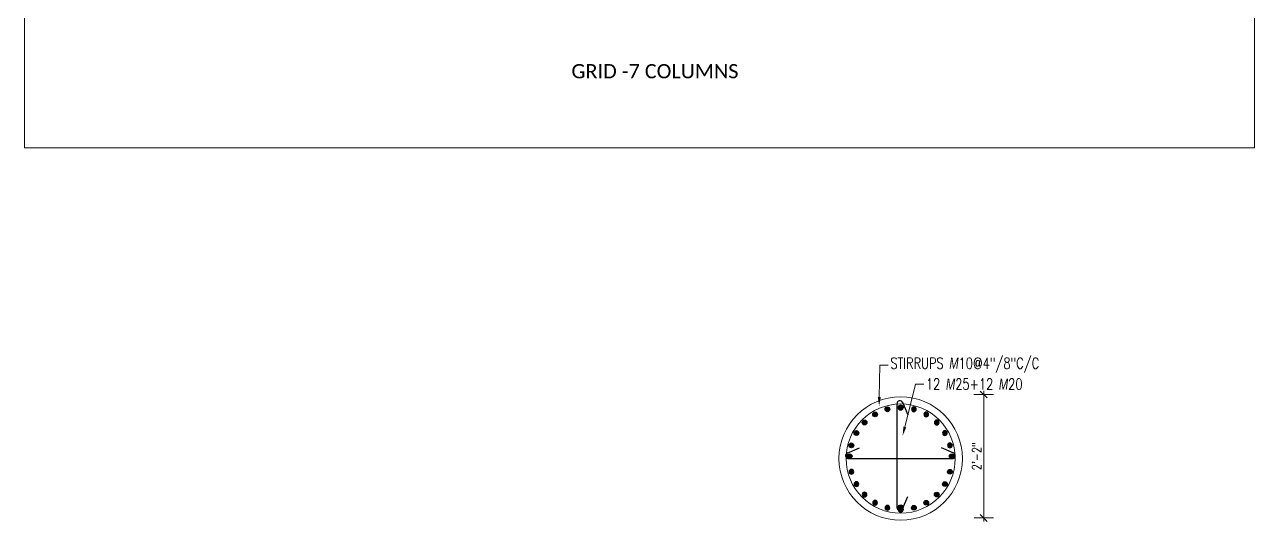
# Model space of a CAD drawing. Header units: inches. Extents: x 0 to 162649, y -36601 to -26324.
# Drawn here: x 143983.5 to 144242.5, y -29685.7 to -29581 of the extents above; entities that cross this region are included whole.
import ezdxf
from ezdxf import colors
from ezdxf.entities.mleader import LeaderData, LeaderLine
from ezdxf.math import Vec2, Vec3

# ---------------------------------------------------------------- set-up
doc = ezdxf.new("R2010")
doc.units = ezdxf.units.IN
doc.header["$MEASUREMENT"] = 0
for name, color, linetype, lineweight in [('Column', 211, 'Continuous', 9), ('dimention', 1, 'Continuous', 13), ('Line', 31, 'Continuous', 5), ('OL_AR_Text', 140, 'Continuous', 5), ('Rein', 3, 'Continuous', 30), ('Stirrups', 191, 'Continuous', 25), ('TEXT', 7, 'Continuous', 9)]:
    doc.layers.add(name, color=color, linetype=linetype, lineweight=lineweight)
doc.styles.add('1-8 Annotative Text', font='calibri.ttf', dxfattribs={"height": 0.125})
doc.styles.add('DIM', font='simplex.shx', dxfattribs={"width": 0.75})
doc.styles.add('rmtext', font='romans.shx', dxfattribs={"width": 0.8})
doc.dimstyles.new('DIM-24', dxfattribs={"dimscale": 24, "dimtxt": 0.078125, "dimasz": 0.0625, "dimexe": 0.0625, "dimexo": 0.015625, "dimgap": 0.015625, "dimtad": 1, "dimdec": 1, "dimzin": 3, "dimdsep": 46, "dimlunit": 4, "dimtxsty": 'rmtext', "dimblk": 'OBLIQUE', "dimcen": 0.09375, "dimdle": 0.03125, "dimclrd": 1, "dimclre": 1, "dimclrt": 2, "dimadec": 0, "dimazin": 0, "dimtfac": 0.75, "dimtdec": 1, "dimtix": 1, "dimtmove": 0, "dimatfit": 3, "dimfxl": 0.0625, "dimfxlon": 1, "dimfrac": 1, "dimtolj": 1, "dimtzin": 0, "dimlwd": -1, "dimlwe": 5, "dimarcsym": 0})

# ---------------------------------------------------------------- blocks, each defined once
blk = doc.blocks.new('*U758')
at = {"layer": 'Rein'}
h = blk.add_hatch(color=256, dxfattribs=at)
h.dxf.hatch_style = 1
h.paths.add_polyline_path([(0.5, 0, 1), (-0.5, 0, 1)])
blk.add_circle((0, 0), 0.5, dxfattribs=at)
blk = doc.blocks.new('*U759')
at = {"layer": 'Column', "color": 0, "linetype": 'ByBlock', "lineweight": -2, "transparency": 16777216}
for p, rotation in [((158184.72, -29640.12), 15), ((158179.9, -29642.9), 45.00000000000001), ((158182.12, -29641.19), 29.99999999999998), ((158178.19, -29645.12), 59.99999999999999), ((158177.12, -29647.72), 75.00000000000001)]:
    blk.add_blockref('*U758', p, dxfattribs=dict(at, rotation=rotation))
blk.add_blockref('*U758', (158187.5, -29639.75), dxfattribs=at)
blk = doc.blocks.new('*U760')
at = {"layer": 'Rein'}
h = blk.add_hatch(color=256, dxfattribs=at)
h.dxf.hatch_style = 1
h.paths.add_polyline_path([(0.5, 0, 1), (-0.5, 0, 1)])
blk.add_circle((0, 0), 0.5, dxfattribs=at)
blk = doc.blocks.new('*U761')
at = {"layer": 'Column', "color": 0, "linetype": 'ByBlock', "lineweight": -2, "transparency": 16777216}
for p, rotation in [((158184.72, -29640.12), 15), ((158179.9, -29642.9), 45.00000000000001), ((158182.12, -29641.19), 29.99999999999998), ((158178.19, -29645.12), 59.99999999999999), ((158177.12, -29647.72), 75.00000000000001)]:
    blk.add_blockref('*U760', p, dxfattribs=dict(at, rotation=rotation))
blk.add_blockref('*U760', (158187.5, -29639.75), dxfattribs=at)
blk = doc.blocks.new('*U762')
at = {"layer": 'Rein'}
h = blk.add_hatch(color=256, dxfattribs=at)
h.dxf.hatch_style = 1
h.paths.add_polyline_path([(0.5, 0, 1), (-0.5, 0, 1)])
blk.add_circle((0, 0), 0.5, dxfattribs=at)
blk = doc.blocks.new('*U763')
at = {"layer": 'Column', "color": 0, "linetype": 'ByBlock', "lineweight": -2, "transparency": 16777216}
for p, rotation in [((158184.72, -29640.12), 15), ((158179.9, -29642.9), 45.00000000000001), ((158182.12, -29641.19), 29.99999999999998), ((158178.19, -29645.12), 59.99999999999999), ((158177.12, -29647.72), 75.00000000000001)]:
    blk.add_blockref('*U762', p, dxfattribs=dict(at, rotation=rotation))
blk.add_blockref('*U762', (158187.5, -29639.75), dxfattribs=at)
blk = doc.blocks.new('*U764')
at = {"layer": 'Rein'}
h = blk.add_hatch(color=256, dxfattribs=at)
h.dxf.hatch_style = 1
h.paths.add_polyline_path([(0.5, 0, 1), (-0.5, 0, 1)])
blk.add_circle((0, 0), 0.5, dxfattribs=at)
blk = doc.blocks.new('*U765')
at = {"layer": 'Column', "color": 0, "linetype": 'ByBlock', "lineweight": -2, "transparency": 16777216}
for p, rotation in [((158184.72, -29640.12), 15), ((158179.9, -29642.9), 45.00000000000001), ((158182.12, -29641.19), 29.99999999999998), ((158178.19, -29645.12), 59.99999999999999), ((158177.12, -29647.72), 75.00000000000001)]:
    blk.add_blockref('*U764', p, dxfattribs=dict(at, rotation=rotation))
blk.add_blockref('*U764', (158187.5, -29639.75), dxfattribs=at)
blk = doc.blocks.new('_Oblique')
for p, q in [((-0.49, -0.49), (0.49, 0.49)), ((0, -1.37), (0, 1.38))]:
    blk.add_line(p, q)
blk = doc.blocks.new('*D780')
at = {"layer": 'Defpoints', "color": 0, "transparency": 16777216}
for p in [(144167.97, -29659), (144185.47, -29659), (144167.97, -29685)]:
    blk.add_point(p, dxfattribs=at)
at = {"layer": 'dimention', "color": 1, "lineweight": 5, "transparency": 16777216}
for p, q in [((144183.97, -29659), (144186.97, -29659)), ((144183.97, -29685), (144186.97, -29685))]:
    blk.add_line(p, q, dxfattribs=at)
at = {"layer": 'dimention', "color": 1, "transparency": 16777216}
blk.add_line((144185.47, -29685.75), (144185.47, -29658.25), dxfattribs=at)
at = {"layer": 'dimention', "color": 1, "transparency": 16777216, "xscale": 1.5, "yscale": 1.5, "zscale": 1.5}
for p, rotation in [((144185.47, -29659), 90), ((144185.47, -29685), 270)]:
    blk.add_blockref('_Oblique', p, dxfattribs=dict(at, rotation=rotation))
at = {"layer": 'dimention', "color": 2, "transparency": 16777216, "insert": (144183.98, -29672), "char_height": 1.875, "attachment_point": 5, "rotation": 90, "style": 'rmtext'}
blk.add_mtext('\\A1;2\'-2"', dxfattribs=at)

msp = doc.modelspace()

# ---------------------------------------------------------------- hatches: boundary and pattern name
at = {"layer": 'Rein'}
h = msp.add_hatch(color=256, dxfattribs=at)
h.dxf.hatch_style = 1
h.paths.add_polyline_path([(144157.72, -29672, 1), (144156.72, -29672, 1)])
h = msp.add_hatch(color=256, dxfattribs=at)
h.dxf.hatch_style = 1
h.paths.add_polyline_path([(144179.22, -29672, 1), (144178.22, -29672, 1)])
h = msp.add_hatch(color=256, dxfattribs=at)
h.dxf.hatch_style = 1
h.paths.add_polyline_path([(144168.47, -29682.75, 1), (144167.47, -29682.75, 1)])

# ---------------------------------------------------------------- linework, layer by layer
at = {"layer": 'Column'}
for radius in [13, 11.5]:
    msp.add_circle((144167.97, -29672.5), radius, dxfattribs=at)
at = {"layer": 'Line'}
for p, q in [((143983.47, -29607), (143983.47, -29073)), ((144242.47, -29607), (144242.47, -29073)), ((143983.47, -29607), (144242.47, -29607))]:
    msp.add_line(p, q, dxfattribs=at)
at = {"layer": 'Rein'}
for centre in [(144157.22, -29672), (144178.72, -29672), (144167.97, -29682.75)]:
    msp.add_circle(centre, 0.5, dxfattribs=at)
at = {"layer": 'Stirrups'}
for p, q in [((144168.34, -29660.63), (144169.47, -29663.25)), ((144167.18, -29661), (144167.18, -29682.85)), ((144156.68, -29671.35), (144159.3, -29670.22)), ((144179.17, -29671.35), (144176.55, -29670.22)), ((144157.05, -29672.51), (144178.9, -29672.51)), ((144168.34, -29683.12), (144169.47, -29680.5))]:
    msp.add_line(p, q, dxfattribs=at)
for centre, start, end in [((144167.8, -29660.95), 15.9324, 184.7989), ((144157, -29671.89), 105.9324, 274.7989), ((144178.85, -29671.89), 265.2011, 74.0676), ((144167.8, -29682.8), 175.2011, 344.0676)]:
    msp.add_arc(centre, 0.626, start, end, dxfattribs=at)

# ---------------------------------------------------------------- block references
at = {"layer": 'Column'}
msp.add_blockref('*U759', (-14019.53, -22), dxfattribs=at)
at = {"layer": 'Column', "xscale": -1}
msp.add_blockref('*U761', (302355.47, -22), dxfattribs=at)
at = {"layer": 'Column', "xscale": -1, "rotation": 180}
msp.add_blockref('*U763', (-14019.53, -59323), dxfattribs=at)
at = {"layer": 'Column', "rotation": 180}
msp.add_blockref('*U765', (302355.47, -59323), dxfattribs=at)

# ---------------------------------------------------------------- texts
at = {"layer": 'OL_AR_Text', "insert": (144098.63, -29589.36), "char_height": 3, "attachment_point": 1, "style": '1-8 Annotative Text'}
msp.add_mtext_dynamic_manual_height_columns('GRID -7 COLUMNS', width=432.2308, gutter_width=60, heights=[0], dxfattribs=at)

# ---------------------------------------------------------------- dimensions: what is measured, and where the dimension line sits
at = {"layer": 'dimention'}
dim = msp.add_linear_dim(base=(144185.47, -29659), p1=(144167.97, -29685), p2=(144167.97, -29659), angle=90, dimstyle='DIM-24', dxfattribs=at)
dim.commit()
dim.dimension.update_dxf_attribs({"geometry": '*D780', "text_midpoint": (144183.98, -29672)})

# ---------------------------------------------------------------- leaders
at = {"layer": 'TEXT'}
ml = msp.add_multileader_mtext('Standard', dxfattribs=at)
ml.set_content('STIRRUPS {\\Fgothici|c0;M}10@4"/8"C/C', color=256, style='DIM')
ml.set_leader_properties(color=1, linetype='ByLayer', lineweight=9)
ml.build(insert=Vec2(0, 0))
ml.multileader.update_dxf_attribs({"text_right_attachment_type": 2, "dogleg_length": 0.25, "arrow_head_size": 1.88, "scale": 40})
ctx = ml.context
ctx.base_point, ctx.scale, ctx.char_height, ctx.arrow_head_size, ctx.landing_gap_size, ctx.plane_origin = Vec3(144165.32, -29652.8), 40, 2.3438, 1.88, 0.469, Vec3(144175.13, -29658.45)
ctx.right_attachment = 2
notes = []
notes.append((ctx, [(0, (1, 1, 0), (144163.56, -29652.8), (1, 0), 1.76, [(0, [(144163.44, -29661.43)], 0, [])])]))
ctx.mtext.insert, ctx.mtext.flow_direction = Vec3(144165.79, -29651.24), 5
ml = msp.add_multileader_mtext('Standard', dxfattribs=at)
ml.set_content('12 {\\Fgothici|c0;M}25+12 {\\Fgothici|c0;M}20', color=256, style='DIM')
ml.set_leader_properties(color=1, linetype='ByLayer', lineweight=9)
ml.build(insert=Vec2(0, 0))
ml.multileader.update_dxf_attribs({"text_right_attachment_type": 2, "dogleg_length": 0.25, "arrow_head_size": 1.88, "scale": 40})
ctx = ml.context
ctx.base_point, ctx.scale, ctx.char_height, ctx.arrow_head_size, ctx.landing_gap_size, ctx.plane_origin = Vec3(144172.82, -29656.8), 40, 2.3438, 1.88, 0.469, Vec3(144182.63, -29662.45)
ctx.right_attachment = 2
notes.append((ctx, [(0, (1, 1, 0), (144171.06, -29656.8), (1, 0), 1.76, [(0, [(144168.39, -29667.68)], 0, [])])]))
ctx.mtext.insert, ctx.mtext.flow_direction = Vec3(144173.29, -29655.63), 5
for ctx, leaders in notes:
    for number, flags, end, landing, length, lines in leaders:
        leader = LeaderData()
        leader.index, (leader.has_last_leader_line, leader.has_dogleg_vector, leader.attachment_direction) = number, flags
        leader.last_leader_point, leader.dogleg_vector, leader.dogleg_length = Vec3(end), Vec3(landing), length
        for number, points, colour, breaks in lines:
            line = LeaderLine()
            line.index, line.vertices, line.color, line.breaks = number, Vec3.list(points), colors.encode_raw_color(colour), breaks
            leader.lines.append(line)
        ctx.leaders.append(leader)

doc.saveas('drawing.dxf')
